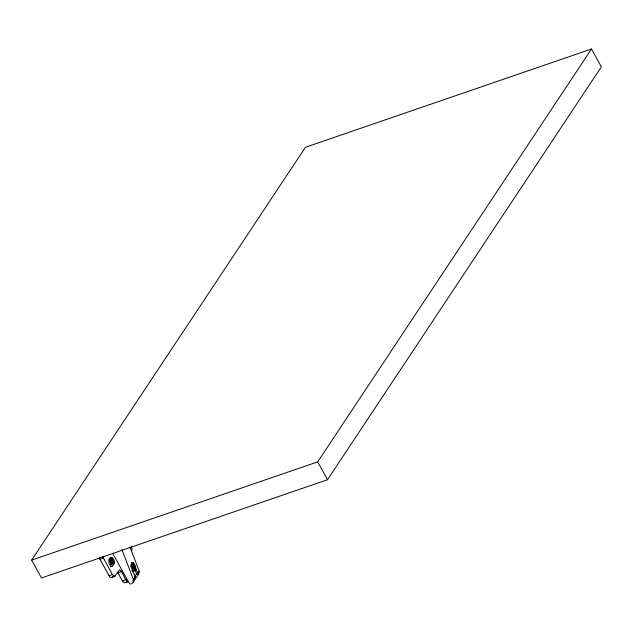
<?xml version="1.0" encoding="UTF-8"?>
<svg xmlns="http://www.w3.org/2000/svg" width="633" height="633" viewBox="0 0 633 633"><rect width="100%" height="100%" fill="white"/><g stroke="black" fill="none" stroke-linecap="round" stroke-linejoin="round"><path stroke-width="0.95" d="M113.987 563.465L110.451 564.676L110.609 562.864L109.272 559.675L112.809 558.464C114.763 560.909 114.644 564.454 111.922 566.408L111.543 566.44C108.259 564.612 107.839 559.588 111.028 557.333L112.809 558.464M132.384 564.628L132.392 568.197L133.373 570.38L134.465 570.99C135.731 569.043 134.766 565.752 132.985 564.367L132.384 564.628L134.734 570.744M133.666 570.523L133.199 571.219L132.115 570.61M31.65 560.126L305.47 147.26L591.499 49.002L601.35 66.845L327.53 479.711L41.501 577.969L31.65 560.126L317.687 461.868L591.499 49.002M99.088 557.649L109.802 577.059L111.099 577.612L115.016 575.927M102.625 556.439L112.413 574.558L113.821 576.244L114.787 576.275L119.605 569.732C123.775 572.319 123.609 578.997 127.779 581.585L128.222 581.498L112.65 553.289M131.783 550.639L132.083 548.708L131.197 546.232M132.669 569.035L134.449 566.345M134.663 576.718L136.467 574.004L137.725 573.775L139.307 571.393L130.097 547.426M133.816 578.989L134.75 577.573M134.623 568.466L136.467 574.004L137.005 574.178L139.307 571.393M128.222 581.498L124.685 582.708L128.341 581.703L129.9 583.998L131.569 583.776L133.365 582.043L132.875 580.398L135.47 577.169C134.093 572.873 129.219 567.113 132.091 562.42L133.207 562.682L134.964 565.467L137.725 573.775L137.005 574.178M133.365 582.043L139.07 573.435L138.587 571.789M124.685 582.708L122.842 581.64L117.469 572.105M99.785 559.303L103.321 558.084M110.079 558.1L111.851 557.491M108.789 559.105L112.326 557.887M109.723 560.395L113.26 559.176M110.11 561.202L113.647 559.983M110.411 562.041L113.948 560.83M110.609 562.864L114.146 561.653M110.68 563.607L114.217 562.397M110.625 564.232L114.162 563.014M110.435 566.772L112.207 566.163M108.876 575.769L112.413 574.558M117.92 572.818L121.457 571.607M111.25 577.486L114.787 576.275M122.391 580.928L125.927 579.709M132.613 562.365L131.355 562.595L133.698 565.696L134.964 565.467M131.949 562.911L133.207 562.682M132.566 563.568L133.824 563.338M133.159 564.517L134.425 564.288M132.099 564.802L131.126 564.858L130.841 566.709M317.687 461.868L327.53 479.711M121.908 549.586L133.595 579.994"/></g></svg>
